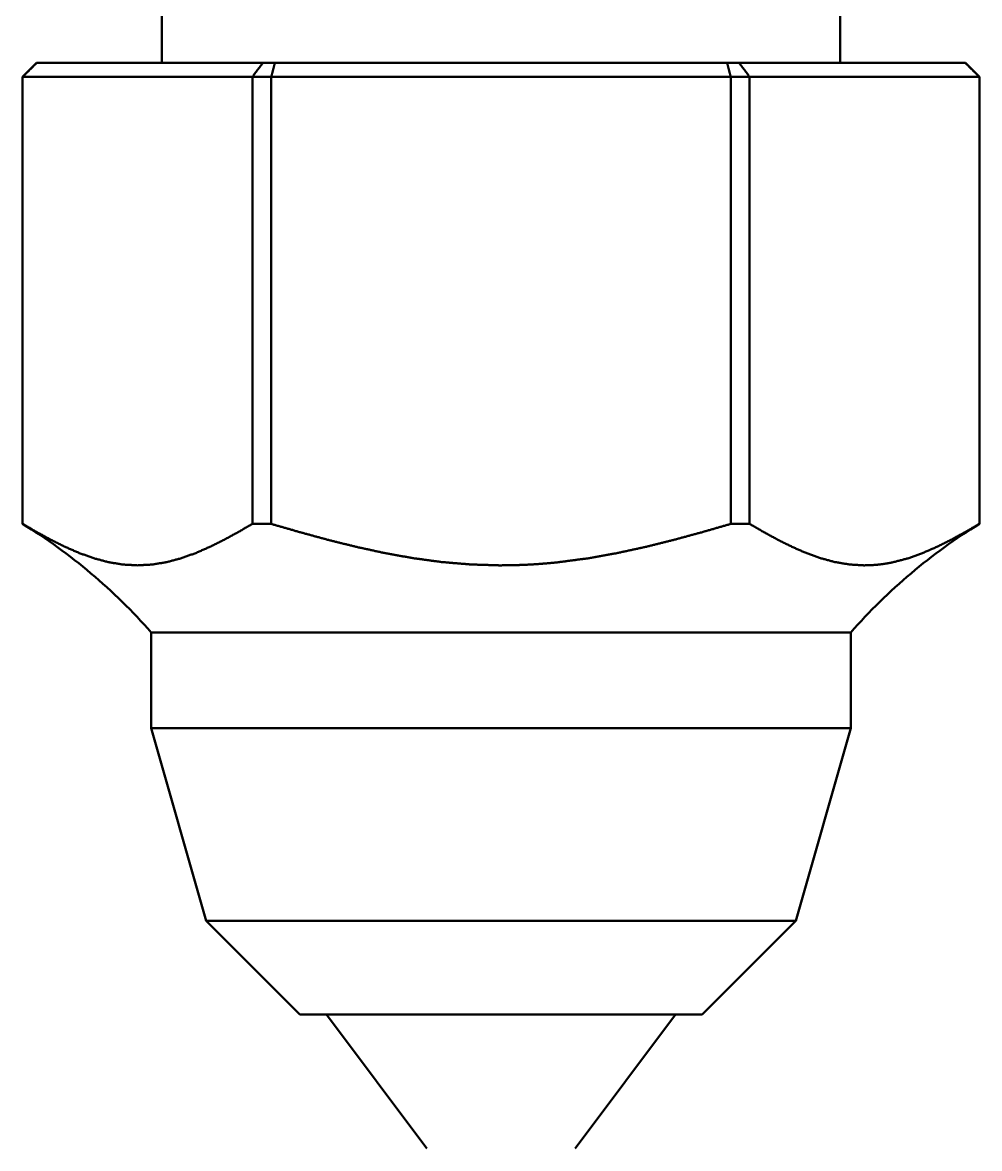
# Paper-space layout 'Layout1' of a CAD drawing. Header units: millimetres. Extents: x 0 to 420, y 0 to 297.
# Drawn here: x 235.11 to 241.95, y 144.85 to 152.9 of the extents above; entities that cross this region are included whole.
import ezdxf

# ---------------------------------------------------------------- set-up
doc = ezdxf.new("R2010")
doc.units = ezdxf.units.MM
doc.layers.add('170', color=7, linetype='Continuous', true_color=0xffffff)

psp = doc.layouts.get("Layout1")

# ---------------------------------------------------------------- linework, layer by layer
at = {"layer": '170', "color": 155, "linetype": 'Continuous', "lineweight": 50}
for p, q in [((236.1002, 153.6088), (236.1002, 152.6088)), ((240.9502, 152.6088), (240.9502, 153.6088)), ((235.2052, 152.6088), (235.1052, 152.5088)), ((235.2056, 152.6088), (236.8219, 152.6088)), ((236.9089, 152.6088), (240.1415, 152.6088)), ((240.2285, 152.6088), (241.8448, 152.6088)), ((241.9452, 152.5088), (241.8452, 152.6088)), ((235.1052, 152.5088), (235.1052, 149.3137)), ((236.7482, 152.5088), (235.1061, 152.5088)), ((235.1061, 149.3137), (235.1061, 152.5088)), ((236.7482, 152.5088), (236.7482, 149.3137)), ((236.8831, 149.3137), (236.8831, 152.5088)), ((240.1673, 152.5088), (236.8831, 152.5088)), ((240.1673, 152.5088), (240.1673, 149.3137)), ((240.3022, 149.3137), (240.3022, 152.5088)), ((241.9443, 152.5088), (240.3022, 152.5088)), ((241.9443, 152.5088), (241.9443, 149.3137)), ((241.9452, 149.3137), (241.9452, 152.5088)), ((236.0252, 148.537), (236.0252, 147.8526)), ((241.0252, 147.8526), (241.0252, 148.537)), ((236.0252, 147.8526), (236.4171, 146.4755)), ((240.6333, 146.4755), (241.0252, 147.8526)), ((236.4171, 146.4755), (237.0869, 145.8062)), ((239.9635, 145.8062), (240.6333, 146.4755)), ((237.2772, 145.8062), (237.9952, 144.8488)), ((239.0552, 144.8488), (239.7732, 145.8062))]:
    psp.add_line(p, q, dxfattribs=at)
for centre, start, end in [((233.0142, 145.9037), 41.17131, 58.48346), ((244.0362, 145.9037), 121.51654, 138.82869)]:
    psp.add_arc(centre, 4, start, end, dxfattribs=at)
for points in [[(235.2056, 152.6088), (235.1061, 152.5088)], [(235.2052, 152.6088), (235.2056, 152.6088)], [(236.8219, 152.6088), (236.7482, 152.5088)], [(236.8219, 152.6088), (236.9089, 152.6088)], [(240.1415, 152.6088), (240.2285, 152.6088)], [(240.3022, 152.5088), (240.2285, 152.6088)], [(241.8448, 152.6088), (241.9443, 152.5088)], [(241.8448, 152.6088), (241.8452, 152.6088)], [(235.1061, 152.5088), (235.1052, 152.5088)], [(236.8831, 152.5088), (236.7482, 152.5088)], [(240.3022, 152.5088), (240.1673, 152.5088)], [(241.9452, 152.5088), (241.9443, 152.5088)], [(235.1061, 149.3137), (235.1052, 149.3137)], [(236.8831, 149.3137), (236.7482, 149.3137)], [(240.3022, 149.3137), (240.1673, 149.3137)], [(241.9452, 149.3137), (241.9443, 149.3137)], [(236.3601, 148.537), (236.0252, 148.537)], [(236.0252, 147.8526), (236.3601, 147.8526)]]:
    psp.add_open_spline(points, degree=1, dxfattribs=at)
for points, knots in [([(236.8831, 152.5088), (236.896, 152.5588), (236.9089, 152.6088)], [0, 0, 0.499948, 1, 1]), ([(240.1415, 152.6088), (240.1544, 152.5588), (240.1673, 152.5088)], [0, 0, 0.500052, 1, 1]), ([(235.1061, 149.3137), (235.2068, 149.2555), (235.3078, 149.2004), (235.4093, 149.1499), (235.5112, 149.1054), (235.6139, 149.0685), (235.7173, 149.0407), (235.8217, 149.0234), (235.9271, 149.0174)], [0, 0, 0.131659, 0.261885, 0.390156, 0.516068, 0.639509, 0.760752, 0.880518, 1, 1]), ([(235.9271, 149.0174), (236.0325, 149.0234), (236.1369, 149.0407), (236.2404, 149.0685), (236.343, 149.1054), (236.445, 149.1499), (236.5464, 149.2004), (236.6474, 149.2555), (236.7482, 149.3137)], [0, 0, 0.119482, 0.239248, 0.360492, 0.483933, 0.609844, 0.738094, 0.868321, 1, 1]), ([(236.8831, 149.3137), (237.084, 149.2557), (237.2853, 149.2007), (237.4874, 149.1504), (237.6904, 149.106), (237.8945, 149.0692), (238.1, 149.0413), (238.3071, 149.0238), (238.516, 149.0174), (238.621, 149.0186), (238.7266, 149.0228), (238.7795, 149.0261), (238.8322, 149.03), (238.8849, 149.0346), (238.9373, 149.0399), (239.1459, 149.0676), (239.3527, 149.1045), (239.5579, 149.1492), (239.7618, 149.1999), (239.9649, 149.2552), (240.1673, 149.3137)], [0, 0, 0.062426, 0.124741, 0.186916, 0.248952, 0.310885, 0.372803, 0.434858, 0.497232, 0.528611, 0.560148, 0.575964, 0.591763, 0.607537, 0.623286, 0.686116, 0.748821, 0.811518, 0.874271, 0.937099, 1, 1]), ([(240.3022, 149.3137), (240.4027, 149.2557), (240.5034, 149.2007), (240.6044, 149.1504), (240.7059, 149.106), (240.8079, 149.0692), (240.9107, 149.0413), (241.0142, 149.0238), (241.1187, 149.0174), (241.1712, 149.0186), (241.224, 149.0228), (241.2504, 149.0261), (241.2768, 149.03), (241.3031, 149.0346), (241.3293, 149.0399), (241.4336, 149.0676), (241.537, 149.1045), (241.6396, 149.1492), (241.7416, 149.1999), (241.8431, 149.2552), (241.9443, 149.3137)], [0, 0, 0.065635, 0.130538, 0.194419, 0.2571, 0.318499, 0.37874, 0.438166, 0.497369, 0.52711, 0.557067, 0.572137, 0.587227, 0.602346, 0.617491, 0.678558, 0.740672, 0.80399, 0.868444, 0.933868, 1, 1]), ([(241.0252, 148.537), (240.9202, 148.537), (240.1321, 148.537), (238.8154, 148.537), (237.4032, 148.537), (236.3601, 148.537)], [0, 0, 0.022514, 0.191434, 0.473689, 0.776411, 1, 1]), ([(236.3601, 147.8526), (236.8096, 147.8526), (238.0911, 147.8526), (239.5154, 147.8526), (240.6139, 147.8526), (241.0252, 147.8526)], [0, 0, 0.096346, 0.371042, 0.676356, 0.911838, 1, 1]), ([(236.4171, 146.4755), (236.8197, 146.4755), (237.8738, 146.4755), (239.1766, 146.4755), (239.7642, 146.4755), (240.5301, 146.4755), (240.6333, 146.4755)], [0, 0, 0.095495, 0.345489, 0.654497, 0.793876, 0.975521, 1, 1]), ([(237.0869, 145.8062), (237.1964, 145.8062), (237.9748, 145.8062), (239.0756, 145.8062), (239.5422, 145.8062), (239.9635, 145.8062)], [0, 0, 0.038063, 0.30866, 0.691326, 0.853539, 1, 1])]:
    psp.add_open_spline(points, degree=1, knots=knots, dxfattribs=at)

doc.saveas('drawing.dxf')
